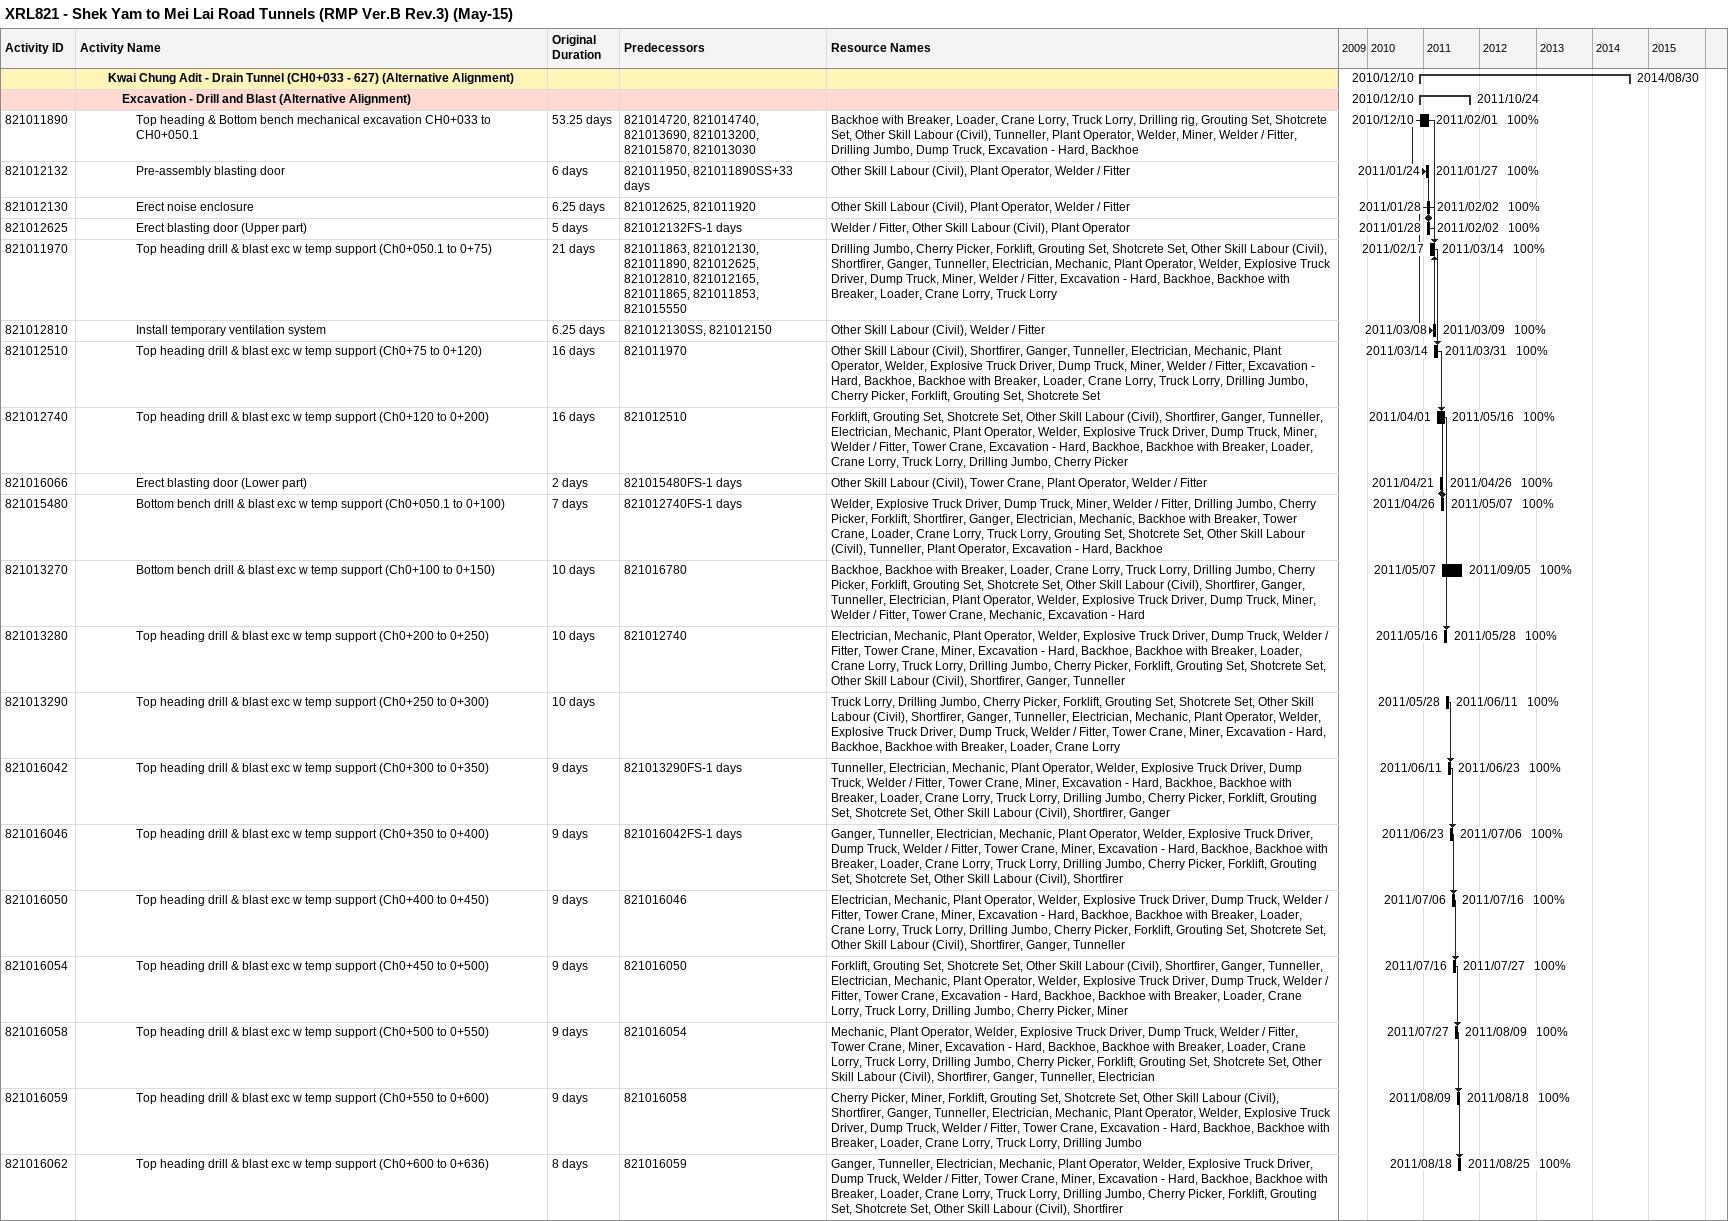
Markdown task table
XRL821 - Shek Yam to Mei Lai Road Tunnels (RMP Ver.B Rev.3) (May-15)

| ID | Level | Task | Original duration | Start | Finish | Predecessors | Resources | % complete |
|---|---|---|---|---|---|---|---|---|
|  | 3 | **Kwai Chung Adit - Drain Tunnel (CH0+033 - 627) (Alternative Alignment)** |  | 2010-12-10 | 2014-08-30 |  |  |  |
|  | 4 | **Excavation - Drill and Blast (Alternative Alignment)** |  | 2010-12-10 | 2011-10-24 |  |  |  |
| 821011890 | 5 | Top heading & Bottom bench mechanical excavation CH0+033 to CH0+050.1 | 53.25d | 2010-12-10 | 2011-02-01 | 821014720, 821014740, 821013690, 821013200, 821015870, 821013030 | Backhoe with Breaker, Loader, Crane Lorry, Truck Lorry, Drilling rig, Grouting Set, Shotcrete Set, Other Skill Labour (Civil), Tunneller, Plant Operator, Welder, Miner, Welder / Fitter, Drilling Jumbo, Dump Truck, Excavation - Hard, Backhoe | 100 |
| 821012132 | 5 | Pre-assembly blasting door | 6d | 2011-01-24 | 2011-01-27 | 821011950, 821011890SS+33d | Other Skill Labour (Civil), Plant Operator, Welder / Fitter | 100 |
| 821012130 | 5 | Erect noise enclosure | 6.25d | 2011-01-28 | 2011-02-02 | 821012625, 821011920 | Other Skill Labour (Civil), Plant Operator, Welder / Fitter | 100 |
| 821012625 | 5 | Erect blasting door (Upper part) | 5d | 2011-01-28 | 2011-02-02 | 821012132FS-1d | Welder / Fitter, Other Skill Labour (Civil), Plant Operator | 100 |
| 821011970 | 5 | Top heading drill & blast exc w temp support (Ch0+050.1 to 0+75) | 21d | 2011-02-17 | 2011-03-14 | 821011863, 821012130, 821011890, 821012625, 821012810, 821012165, 821011865, 821011853, 821015550 | Drilling Jumbo, Cherry Picker, Forklift, Grouting Set, Shotcrete Set, Other Skill Labour (Civil), Shortfirer, Ganger, Tunneller, Electrician, Mechanic, Plant Operator, Welder, Explosive Truck Driver, Dump Truck, Miner, Welder / Fitter, Excavation - Hard, Backhoe, Backhoe with Breaker, Loader, Crane Lorry, Truck Lorry | 100 |
| 821012810 | 5 | Install temporary ventilation system | 6.25d | 2011-03-08 | 2011-03-09 | 821012130SS, 821012150 | Other Skill Labour (Civil), Welder / Fitter | 100 |
| 821012510 | 5 | Top heading drill & blast exc w temp support (Ch0+75 to 0+120) | 16d | 2011-03-14 | 2011-03-31 | 821011970 | Other Skill Labour (Civil), Shortfirer, Ganger, Tunneller, Electrician, Mechanic, Plant Operator, Welder, Explosive Truck Driver, Dump Truck, Miner, Welder / Fitter, Excavation - Hard, Backhoe, Backhoe with Breaker, Loader, Crane Lorry, Truck Lorry, Drilling Jumbo, Cherry Picker, Forklift, Grouting Set, Shotcrete Set | 100 |
| 821012740 | 5 | Top heading drill & blast exc w temp support (Ch0+120 to 0+200) | 16d | 2011-04-01 | 2011-05-16 | 821012510 | Forklift, Grouting Set, Shotcrete Set, Other Skill Labour (Civil), Shortfirer, Ganger, Tunneller, Electrician, Mechanic, Plant Operator, Welder, Explosive Truck Driver, Dump Truck, Miner, Welder / Fitter, Tower Crane, Excavation - Hard, Backhoe, Backhoe with Breaker, Loader, Crane Lorry, Truck Lorry, Drilling Jumbo, Cherry Picker | 100 |
| 821016066 | 5 | Erect blasting door (Lower part) | 2d | 2011-04-21 | 2011-04-26 | 821015480FS-1d | Other Skill Labour (Civil), Tower Crane, Plant Operator, Welder / Fitter | 100 |
| 821015480 | 5 | Bottom bench drill & blast exc w temp support (Ch0+050.1 to 0+100) | 7d | 2011-04-26 | 2011-05-07 | 821012740FS-1d | Welder, Explosive Truck Driver, Dump Truck, Miner, Welder / Fitter, Drilling Jumbo, Cherry Picker, Forklift, Shortfirer, Ganger, Electrician, Mechanic, Backhoe with Breaker, Tower Crane, Loader, Crane Lorry, Truck Lorry, Grouting Set, Shotcrete Set, Other Skill Labour (Civil), Tunneller, Plant Operator, Excavation - Hard, Backhoe | 100 |
| 821013270 | 5 | Bottom bench drill & blast exc w temp support (Ch0+100 to 0+150) | 10d | 2011-05-07 | 2011-09-05 | 821016780 | Backhoe, Backhoe with Breaker, Loader, Crane Lorry, Truck Lorry, Drilling Jumbo, Cherry Picker, Forklift, Grouting Set, Shotcrete Set, Other Skill Labour (Civil), Shortfirer, Ganger, Tunneller, Electrician, Plant Operator, Welder, Explosive Truck Driver, Dump Truck, Miner, Welder / Fitter, Tower Crane, Mechanic, Excavation - Hard | 100 |
| 821013280 | 5 | Top heading drill & blast exc w temp support (Ch0+200 to 0+250) | 10d | 2011-05-16 | 2011-05-28 | 821012740 | Electrician, Mechanic, Plant Operator, Welder, Explosive Truck Driver, Dump Truck, Welder / Fitter, Tower Crane, Miner, Excavation - Hard, Backhoe, Backhoe with Breaker, Loader, Crane Lorry, Truck Lorry, Drilling Jumbo, Cherry Picker, Forklift, Grouting Set, Shotcrete Set, Other Skill Labour (Civil), Shortfirer, Ganger, Tunneller | 100 |
| 821013290 | 5 | Top heading drill & blast exc w temp support (Ch0+250 to 0+300) | 10d | 2011-05-28 | 2011-06-11 |  | Truck Lorry, Drilling Jumbo, Cherry Picker, Forklift, Grouting Set, Shotcrete Set, Other Skill Labour (Civil), Shortfirer, Ganger, Tunneller, Electrician, Mechanic, Plant Operator, Welder, Explosive Truck Driver, Dump Truck, Welder / Fitter, Tower Crane, Miner, Excavation - Hard, Backhoe, Backhoe with Breaker, Loader, Crane Lorry | 100 |
| 821016042 | 5 | Top heading drill & blast exc w temp support (Ch0+300 to 0+350) | 9d | 2011-06-11 | 2011-06-23 | 821013290FS-1d | Tunneller, Electrician, Mechanic, Plant Operator, Welder, Explosive Truck Driver, Dump Truck, Welder / Fitter, Tower Crane, Miner, Excavation - Hard, Backhoe, Backhoe with Breaker, Loader, Crane Lorry, Truck Lorry, Drilling Jumbo, Cherry Picker, Forklift, Grouting Set, Shotcrete Set, Other Skill Labour (Civil), Shortfirer, Ganger | 100 |
| 821016046 | 5 | Top heading drill & blast exc w temp support (Ch0+350 to 0+400) | 9d | 2011-06-23 | 2011-07-06 | 821016042FS-1d | Ganger, Tunneller, Electrician, Mechanic, Plant Operator, Welder, Explosive Truck Driver, Dump Truck, Welder / Fitter, Tower Crane, Miner, Excavation - Hard, Backhoe, Backhoe with Breaker, Loader, Crane Lorry, Truck Lorry, Drilling Jumbo, Cherry Picker, Forklift, Grouting Set, Shotcrete Set, Other Skill Labour (Civil), Shortfirer | 100 |
| 821016050 | 5 | Top heading drill & blast exc w temp support (Ch0+400 to 0+450) | 9d | 2011-07-06 | 2011-07-16 | 821016046 | Electrician, Mechanic, Plant Operator, Welder, Explosive Truck Driver, Dump Truck, Welder / Fitter, Tower Crane, Miner, Excavation - Hard, Backhoe, Backhoe with Breaker, Loader, Crane Lorry, Truck Lorry, Drilling Jumbo, Cherry Picker, Forklift, Grouting Set, Shotcrete Set, Other Skill Labour (Civil), Shortfirer, Ganger, Tunneller | 100 |
| 821016054 | 5 | Top heading drill & blast exc w temp support (Ch0+450 to 0+500) | 9d | 2011-07-16 | 2011-07-27 | 821016050 | Forklift, Grouting Set, Shotcrete Set, Other Skill Labour (Civil), Shortfirer, Ganger, Tunneller, Electrician, Mechanic, Plant Operator, Welder, Explosive Truck Driver, Dump Truck, Welder / Fitter, Tower Crane, Excavation - Hard, Backhoe, Backhoe with Breaker, Loader, Crane Lorry, Truck Lorry, Drilling Jumbo, Cherry Picker, Miner | 100 |
| 821016058 | 5 | Top heading drill & blast exc w temp support (Ch0+500 to 0+550) | 9d | 2011-07-27 | 2011-08-09 | 821016054 | Mechanic, Plant Operator, Welder, Explosive Truck Driver, Dump Truck, Welder / Fitter, Tower Crane, Miner, Excavation - Hard, Backhoe, Backhoe with Breaker, Loader, Crane Lorry, Truck Lorry, Drilling Jumbo, Cherry Picker, Forklift, Grouting Set, Shotcrete Set, Other Skill Labour (Civil), Shortfirer, Ganger, Tunneller, Electrician | 100 |
| 821016059 | 5 | Top heading drill & blast exc w temp support (Ch0+550 to 0+600) | 9d | 2011-08-09 | 2011-08-18 | 821016058 | Cherry Picker, Miner, Forklift, Grouting Set, Shotcrete Set, Other Skill Labour (Civil), Shortfirer, Ganger, Tunneller, Electrician, Mechanic, Plant Operator, Welder, Explosive Truck Driver, Dump Truck, Welder / Fitter, Tower Crane, Excavation - Hard, Backhoe, Backhoe with Breaker, Loader, Crane Lorry, Truck Lorry, Drilling Jumbo | 100 |
| 821016062 | 5 | Top heading drill & blast exc w temp support (Ch0+600 to 0+636) | 8d | 2011-08-18 | 2011-08-25 | 821016059 | Ganger, Tunneller, Electrician, Mechanic, Plant Operator, Welder, Explosive Truck Driver, Dump Truck, Welder / Fitter, Tower Crane, Miner, Excavation - Hard, Backhoe, Backhoe with Breaker, Loader, Crane Lorry, Truck Lorry, Drilling Jumbo, Cherry Picker, Forklift, Grouting Set, Shotcrete Set, Other Skill Labour (Civil), Shortfirer | 100 |
